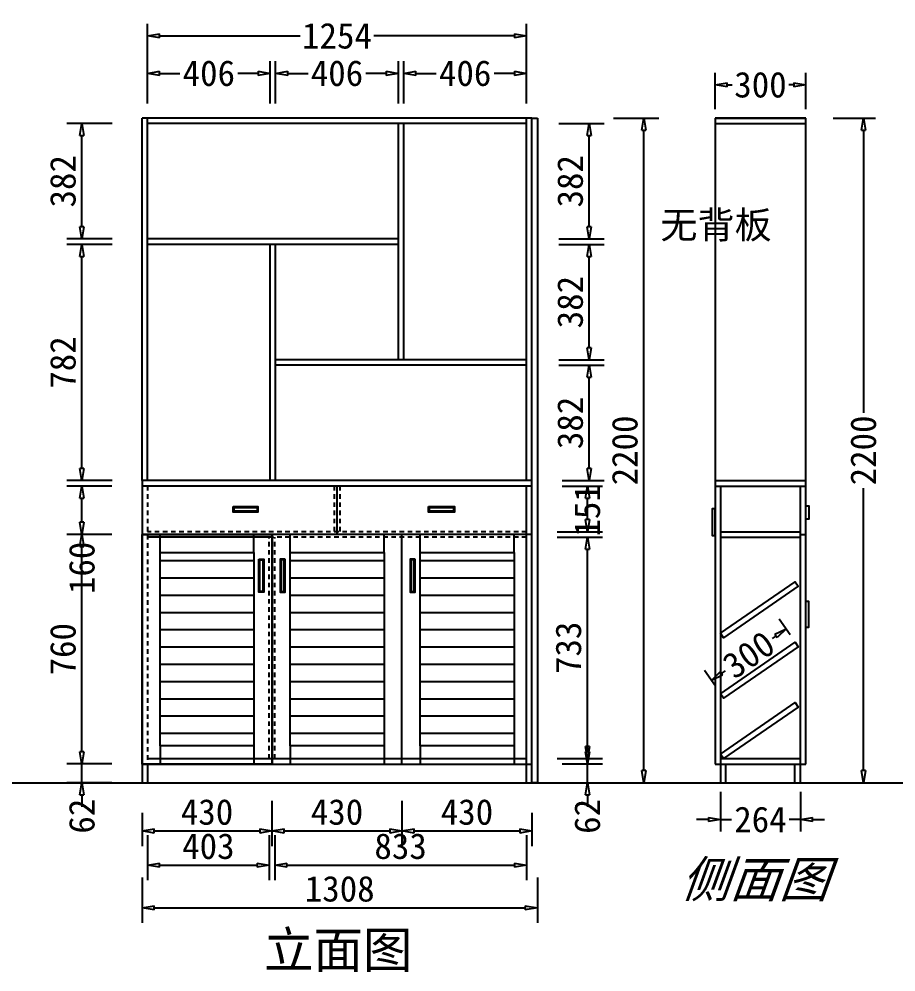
# Model space of a CAD drawing. Header units: millimetres. Extents: x 366509 to 398313, y -1245498 to -1202747.
# Drawn here: x 385664 to 388565, y -1210084 to -1206930 of the extents above; entities that cross this region are included whole.
import ezdxf

# ---------------------------------------------------------------- set-up
doc = ezdxf.new("R2010")
doc.units = ezdxf.units.MM
doc.header["$LTSCALE"] = 20
doc.linetypes.add('JIS_02_0.7', pattern=[1.35, 0.75, -0.6])
doc.layers.get('Defpoints').update_dxf_attribs({"color": 250})
doc.styles.get("Standard").update_dxf_attribs({"font": 'SimSun.ttf', "height": 85})
doc.styles.add('汉字', font='SimSun.ttf', dxfattribs={"oblique": 20, "height": 80})
doc.dimstyles.new('200', dxfattribs={"dimtxt": 90, "dimasz": 40, "dimexe": 50, "dimexo": 100, "dimgap": 20, "dimtad": 1, "dimdec": 0, "dimtxsty": 'Standard', "dimblk": 'CLOSEDBLANK', "dimcen": 100, "dimdle": 50, "dimclrd": 256, "dimclre": 256, "dimclrt": 256, "dimadec": 0, "dimazin": 0, "dimtfac": 1, "dimtdec": 0, "dimtmove": 2, "dimatfit": 3, "dimldrblk": 'CLOSEDBLANK', "dimfxl": 100, "dimfxlon": 1, "dimlwd": 25, "dimlwe": 25, "dimarcsym": 0})
doc.dimstyles.new('周文晶', dxfattribs={"dimtxt": 70, "dimasz": 40, "dimexe": 40, "dimexo": 30, "dimgap": 10, "dimtad": 0, "dimdec": 0, "dimtxsty": 'Standard', "dimblk": 'CLOSEDBLANK', "dimcen": 200, "dimclrd": 256, "dimclre": 256, "dimadec": 0, "dimazin": 0, "dimtfac": 1, "dimtdec": 0, "dimtmove": 0, "dimatfit": 3, "dimldrblk": 'CLOSEDBLANK', "dimfxl": 100, "dimfxlon": 1, "dimarcsym": 0})

# ---------------------------------------------------------------- blocks, each defined once
blk = doc.blocks.new('_ClosedBlank')
at = {"color": 0, "linetype": 'ByBlock', "lineweight": -2}
for p, q in [((-1, 0.167), (0, 0)), ((-1, 0.167), (-1, -0.167)), ((0, 0), (-1, -0.167))]:
    blk.add_line(p, q, dxfattribs=at)
blk = doc.blocks.new('*D327')
at = {"lineweight": 25, "transparency": 16777216}
for p, q in [((386500.8, -1209517.6), (386500.8, -1209667.6)), ((386070.8, -1209557.8), (386070.8, -1209667.6)), ((386110.8, -1209617.6), (386460.8, -1209617.6))]:
    blk.add_line(p, q, dxfattribs=at)
at = {"layer": 'Defpoints', "color": 0, "transparency": 16777216}
for p in [(386500.8, -1209395.8), (386070.8, -1209457.8), (386500.8, -1209617.6)]:
    blk.add_point(p, dxfattribs=at)
at = {"lineweight": 25, "transparency": 16777216, "xscale": 40, "yscale": 40, "zscale": 40, "rotation": 180}
blk.add_blockref('_ClosedBlank', (386070.8, -1209617.6), dxfattribs=at)
at = {"lineweight": 25, "transparency": 16777216, "xscale": 40, "yscale": 40, "zscale": 40}
blk.add_blockref('_ClosedBlank', (386500.8, -1209617.6), dxfattribs=at)
at = {"lineweight": -3, "transparency": 16777216, "insert": (386285.8, -1209555.1), "char_height": 85, "attachment_point": 5}
blk.add_mtext('430', dxfattribs=at)
blk = doc.blocks.new('*D328')
at = {"lineweight": 25, "transparency": 16777216}
for p, q in [((386500.8, -1209517.6), (386500.8, -1209667.6)), ((386930.8, -1209517.6), (386930.8, -1209667.6)), ((386540.8, -1209617.6), (386890.8, -1209617.6))]:
    blk.add_line(p, q, dxfattribs=at)
at = {"layer": 'Defpoints', "color": 0, "transparency": 16777216}
for p in [(386500.8, -1209395.8), (386930.8, -1209395.8), (386930.8, -1209617.6)]:
    blk.add_point(p, dxfattribs=at)
at = {"lineweight": 25, "transparency": 16777216, "xscale": 40, "yscale": 40, "zscale": 40, "rotation": 180}
blk.add_blockref('_ClosedBlank', (386500.8, -1209617.6), dxfattribs=at)
at = {"lineweight": 25, "transparency": 16777216, "xscale": 40, "yscale": 40, "zscale": 40}
blk.add_blockref('_ClosedBlank', (386930.8, -1209617.6), dxfattribs=at)
at = {"lineweight": -3, "transparency": 16777216, "insert": (386715.8, -1209555.1), "char_height": 85, "attachment_point": 5}
blk.add_mtext('430', dxfattribs=at)
blk = doc.blocks.new('*D329')
at = {"lineweight": 25, "transparency": 16777216}
for p, q in [((386930.8, -1209517.6), (386930.8, -1209667.6)), ((387360.8, -1209557.8), (387360.8, -1209667.6)), ((386970.8, -1209617.6), (387320.8, -1209617.6))]:
    blk.add_line(p, q, dxfattribs=at)
at = {"layer": 'Defpoints', "color": 0, "transparency": 16777216}
for p in [(386930.8, -1209395.8), (387360.8, -1209457.8), (387360.8, -1209617.6)]:
    blk.add_point(p, dxfattribs=at)
at = {"lineweight": 25, "transparency": 16777216, "xscale": 40, "yscale": 40, "zscale": 40, "rotation": 180}
blk.add_blockref('_ClosedBlank', (386930.8, -1209617.6), dxfattribs=at)
at = {"lineweight": 25, "transparency": 16777216, "xscale": 40, "yscale": 40, "zscale": 40}
blk.add_blockref('_ClosedBlank', (387360.8, -1209617.6), dxfattribs=at)
at = {"lineweight": -3, "transparency": 16777216, "insert": (387145.8, -1209555.1), "char_height": 85, "attachment_point": 5}
blk.add_mtext('430', dxfattribs=at)
blk = doc.blocks.new('*D330')
at = {"lineweight": 25, "transparency": 16777216}
for p, q in [((386088.8, -1209630.9), (386088.8, -1209780.9)), ((386491.8, -1209630.9), (386491.8, -1209780.9)), ((386128.8, -1209730.9), (386451.8, -1209730.9))]:
    blk.add_line(p, q, dxfattribs=at)
at = {"layer": 'Defpoints', "color": 0, "transparency": 16777216}
for p in [(386491.8, -1209377.8), (386088.8, -1209395.8), (386491.8, -1209730.9)]:
    blk.add_point(p, dxfattribs=at)
at = {"lineweight": 25, "transparency": 16777216, "xscale": 40, "yscale": 40, "zscale": 40, "rotation": 180}
blk.add_blockref('_ClosedBlank', (386088.8, -1209730.9), dxfattribs=at)
at = {"lineweight": 25, "transparency": 16777216, "xscale": 40, "yscale": 40, "zscale": 40}
blk.add_blockref('_ClosedBlank', (386491.8, -1209730.9), dxfattribs=at)
at = {"lineweight": -3, "transparency": 16777216, "insert": (386290.3, -1209668.4), "char_height": 85, "attachment_point": 5}
blk.add_mtext('403', dxfattribs=at)
blk = doc.blocks.new('*D331')
at = {"lineweight": 25, "transparency": 16777216}
for p, q in [((386509.8, -1209630.9), (386509.8, -1209780.9)), ((387342.8, -1209630.9), (387342.8, -1209780.9)), ((386549.8, -1209730.9), (387302.8, -1209730.9))]:
    blk.add_line(p, q, dxfattribs=at)
at = {"layer": 'Defpoints', "color": 0, "transparency": 16777216}
for p in [(386509.8, -1209377.8), (387342.8, -1209395.8), (387342.8, -1209730.9)]:
    blk.add_point(p, dxfattribs=at)
at = {"lineweight": 25, "transparency": 16777216, "xscale": 40, "yscale": 40, "zscale": 40, "rotation": 180}
blk.add_blockref('_ClosedBlank', (386509.8, -1209730.9), dxfattribs=at)
at = {"lineweight": 25, "transparency": 16777216, "xscale": 40, "yscale": 40, "zscale": 40}
blk.add_blockref('_ClosedBlank', (387342.8, -1209730.9), dxfattribs=at)
at = {"lineweight": -3, "transparency": 16777216, "insert": (386926.3, -1209668.4), "char_height": 85, "attachment_point": 5}
blk.add_mtext('833', dxfattribs=at)
blk = doc.blocks.new('*D335')
at = {"lineweight": 25, "transparency": 16777216}
for p, q in [((385871.9, -1209355.8), (385871.9, -1209315.8)), ((385970.8, -1209395.8), (385821.9, -1209395.8)), ((385871.9, -1209457.8), (385871.9, -1209395.8)), ((385970.8, -1209457.8), (385821.9, -1209457.8)), ((385871.9, -1209497.8), (385871.9, -1209537.8))]:
    blk.add_line(p, q, dxfattribs=at)
at = {"layer": 'Defpoints', "color": 0, "transparency": 16777216}
for p in [(385871.9, -1209395.8), (386070.8, -1209395.8), (386070.8, -1209457.8)]:
    blk.add_point(p, dxfattribs=at)
at = {"lineweight": 25, "transparency": 16777216, "xscale": 40, "yscale": 40, "zscale": 40}
for p, rotation in [((385871.9, -1209395.8), 270), ((385871.9, -1209457.8), 90)]:
    blk.add_blockref('_ClosedBlank', p, dxfattribs=dict(at, rotation=rotation))
at = {"lineweight": -3, "transparency": 16777216, "insert": (385871.9, -1209568.5), "char_height": 85, "attachment_point": 5, "rotation": 90}
blk.add_mtext('62', dxfattribs=at)
blk = doc.blocks.new('*D336')
at = {"lineweight": 25, "transparency": 16777216}
for p, q in [((385970.8, -1208635.8), (385821.9, -1208635.8)), ((385871.9, -1209355.8), (385871.9, -1208675.8)), ((385970.8, -1209395.8), (385821.9, -1209395.8))]:
    blk.add_line(p, q, dxfattribs=at)
at = {"layer": 'Defpoints', "color": 0, "transparency": 16777216}
for p in [(385871.9, -1208635.8), (386070.8, -1208635.8), (386070.8, -1209395.8)]:
    blk.add_point(p, dxfattribs=at)
at = {"lineweight": 25, "transparency": 16777216, "xscale": 40, "yscale": 40, "zscale": 40}
for p, rotation in [((385871.9, -1208635.8), 90), ((385871.9, -1209395.8), 270)]:
    blk.add_blockref('_ClosedBlank', p, dxfattribs=dict(at, rotation=rotation))
at = {"lineweight": -3, "transparency": 16777216, "insert": (385809.4, -1209015.8), "char_height": 85, "attachment_point": 5, "rotation": 90}
blk.add_mtext('760', dxfattribs=at)
blk = doc.blocks.new('*D337')
at = {"lineweight": 25, "transparency": 16777216}
for p, q in [((385970.8, -1208475.8), (385821.9, -1208475.8)), ((385871.9, -1208595.8), (385871.9, -1208515.8)), ((385970.8, -1208635.8), (385821.9, -1208635.8))]:
    blk.add_line(p, q, dxfattribs=at)
at = {"layer": 'Defpoints', "color": 0, "transparency": 16777216}
for p in [(385871.9, -1208475.8), (386070.8, -1208475.8), (386070.8, -1208635.8)]:
    blk.add_point(p, dxfattribs=at)
at = {"lineweight": 25, "transparency": 16777216, "xscale": 40, "yscale": 40, "zscale": 40}
for p, rotation in [((385871.9, -1208475.8), 90), ((385871.9, -1208635.8), 270)]:
    blk.add_blockref('_ClosedBlank', p, dxfattribs=dict(at, rotation=rotation))
at = {"lineweight": -3, "transparency": 16777216, "insert": (385871.9, -1208746.5), "char_height": 85, "attachment_point": 5, "rotation": 90}
blk.add_mtext('160', dxfattribs=at)
blk = doc.blocks.new('*D332')
at = {"lineweight": 25, "transparency": 16777216}
for p, q in [((387544.2, -1209355.8), (387544.2, -1209315.8)), ((387460.8, -1209395.8), (387594.2, -1209395.8)), ((387544.2, -1209457.8), (387544.2, -1209395.8)), ((387460.8, -1209457.8), (387594.2, -1209457.8)), ((387544.2, -1209497.8), (387544.2, -1209537.8))]:
    blk.add_line(p, q, dxfattribs=at)
at = {"layer": 'Defpoints', "color": 0, "transparency": 16777216}
for p in [(387360.8, -1209395.8), (387544.2, -1209395.8), (387360.8, -1209457.8)]:
    blk.add_point(p, dxfattribs=at)
at = {"lineweight": 25, "transparency": 16777216, "xscale": 40, "yscale": 40, "zscale": 40}
for p, rotation in [((387544.2, -1209395.8), 270), ((387544.2, -1209457.8), 90)]:
    blk.add_blockref('_ClosedBlank', p, dxfattribs=dict(at, rotation=rotation))
at = {"lineweight": -3, "transparency": 16777216, "insert": (387544.2, -1209569.2), "char_height": 85, "attachment_point": 5, "rotation": 90}
blk.add_mtext('62', dxfattribs=at)
blk = doc.blocks.new('*D338')
at = {"lineweight": 25, "transparency": 16777216}
for p, q in [((387444.2, -1208644.8), (387594.2, -1208644.8)), ((387544.2, -1209337.8), (387544.2, -1208684.8)), ((387444.2, -1209377.8), (387594.2, -1209377.8))]:
    blk.add_line(p, q, dxfattribs=at)
at = {"layer": 'Defpoints', "color": 0, "transparency": 16777216}
for p in [(387342.8, -1208644.8), (387544.2, -1208644.8), (387342.8, -1209377.8)]:
    blk.add_point(p, dxfattribs=at)
at = {"lineweight": 25, "transparency": 16777216, "xscale": 40, "yscale": 40, "zscale": 40}
for p, rotation in [((387544.2, -1208644.8), 90), ((387544.2, -1209377.8), 270)]:
    blk.add_blockref('_ClosedBlank', p, dxfattribs=dict(at, rotation=rotation))
at = {"lineweight": -3, "transparency": 16777216, "insert": (387481.7, -1209011.3), "char_height": 85, "attachment_point": 5, "rotation": 90}
blk.add_mtext('733', dxfattribs=at)
blk = doc.blocks.new('*D339')
at = {"lineweight": 25, "transparency": 16777216}
for p, q in [((387460.8, -1208475.8), (387594.2, -1208475.8)), ((387544.2, -1208586.8), (387544.2, -1208515.8)), ((387444.2, -1208626.8), (387594.2, -1208626.8))]:
    blk.add_line(p, q, dxfattribs=at)
at = {"layer": 'Defpoints', "color": 0, "transparency": 16777216}
for p in [(387360.8, -1208475.8), (387544.2, -1208475.8), (387342.8, -1208626.8)]:
    blk.add_point(p, dxfattribs=at)
at = {"lineweight": 25, "transparency": 16777216, "xscale": 40, "yscale": 40, "zscale": 40}
for p, rotation in [((387544.2, -1208475.8), 90), ((387544.2, -1208626.8), 270)]:
    blk.add_blockref('_ClosedBlank', p, dxfattribs=dict(at, rotation=rotation))
at = {"lineweight": -3, "transparency": 16777216, "insert": (387544.2, -1208556.3), "char_height": 85, "attachment_point": 5, "rotation": 90}
blk.add_mtext('151', dxfattribs=at)
blk = doc.blocks.new('*D340')
at = {"lineweight": 25, "transparency": 16777216}
for p, q in [((387450, -1208075.8), (387600, -1208075.8)), ((387550, -1208417.8), (387550, -1208115.8)), ((387460.8, -1208457.8), (387600, -1208457.8))]:
    blk.add_line(p, q, dxfattribs=at)
at = {"layer": 'Defpoints', "color": 0, "transparency": 16777216}
for p in [(387342.8, -1208075.8), (387550, -1208075.8), (387360.8, -1208457.8)]:
    blk.add_point(p, dxfattribs=at)
at = {"lineweight": 25, "transparency": 16777216, "xscale": 40, "yscale": 40, "zscale": 40}
for p, rotation in [((387550, -1208075.8), 90), ((387550, -1208457.8), 270)]:
    blk.add_blockref('_ClosedBlank', p, dxfattribs=dict(at, rotation=rotation))
at = {"lineweight": -3, "transparency": 16777216, "insert": (387487.5, -1208266.8), "char_height": 85, "attachment_point": 5, "rotation": 90}
blk.add_mtext('382', dxfattribs=at)
blk = doc.blocks.new('*D333')
at = {"lineweight": 25, "transparency": 16777216}
for p, q in [((387450, -1207675.8), (387600, -1207675.8)), ((387550, -1208017.8), (387550, -1207715.8)), ((387450, -1208057.8), (387600, -1208057.8))]:
    blk.add_line(p, q, dxfattribs=at)
at = {"layer": 'Defpoints', "color": 0, "transparency": 16777216}
for p in [(387342.8, -1207675.8), (387550, -1207675.8), (387342.8, -1208057.8)]:
    blk.add_point(p, dxfattribs=at)
at = {"lineweight": 25, "transparency": 16777216, "xscale": 40, "yscale": 40, "zscale": 40}
for p, rotation in [((387550, -1207675.8), 90), ((387550, -1208057.8), 270)]:
    blk.add_blockref('_ClosedBlank', p, dxfattribs=dict(at, rotation=rotation))
at = {"lineweight": -3, "transparency": 16777216, "insert": (387487.5, -1207866.8), "char_height": 85, "attachment_point": 5, "rotation": 90}
blk.add_mtext('382', dxfattribs=at)
blk = doc.blocks.new('*D341')
at = {"lineweight": 25, "transparency": 16777216}
for p, q in [((387450, -1207275.8), (387600, -1207275.8)), ((387550, -1207617.8), (387550, -1207315.8)), ((387450, -1207657.8), (387600, -1207657.8))]:
    blk.add_line(p, q, dxfattribs=at)
at = {"layer": 'Defpoints', "color": 0, "transparency": 16777216}
for p in [(387342.8, -1207275.8), (387550, -1207275.8), (386918.8, -1207657.8)]:
    blk.add_point(p, dxfattribs=at)
at = {"lineweight": 25, "transparency": 16777216, "xscale": 40, "yscale": 40, "zscale": 40}
for p, rotation in [((387550, -1207275.8), 90), ((387550, -1207657.8), 270)]:
    blk.add_blockref('_ClosedBlank', p, dxfattribs=dict(at, rotation=rotation))
at = {"lineweight": -3, "transparency": 16777216, "insert": (387487.5, -1207466.8), "char_height": 85, "attachment_point": 5, "rotation": 90}
blk.add_mtext('382', dxfattribs=at)
blk = doc.blocks.new('*D342')
at = {"lineweight": 25, "transparency": 16777216}
for p, q in [((387630.7, -1207257.8), (387780.7, -1207257.8)), ((387730.7, -1209417.8), (387730.7, -1207297.8)), ((387630.7, -1209457.8), (387780.7, -1209457.8))]:
    blk.add_line(p, q, dxfattribs=at)
at = {"layer": 'Defpoints', "color": 0, "transparency": 16777216}
for p in [(387360.8, -1207257.8), (387730.7, -1207257.8), (387360.8, -1209457.8)]:
    blk.add_point(p, dxfattribs=at)
at = {"lineweight": 25, "transparency": 16777216, "xscale": 40, "yscale": 40, "zscale": 40}
for p, rotation in [((387730.7, -1207257.8), 90), ((387730.7, -1209457.8), 270)]:
    blk.add_blockref('_ClosedBlank', p, dxfattribs=dict(at, rotation=rotation))
at = {"lineweight": -3, "transparency": 16777216, "insert": (387668.2, -1208357.8), "char_height": 85, "attachment_point": 5, "rotation": 90}
blk.add_mtext('2200', dxfattribs=at)
blk = doc.blocks.new('*D334')
at = {"lineweight": 25, "transparency": 16777216}
for p, q in [((386070.8, -1209771.9), (386070.8, -1209921.9)), ((387378.8, -1209771.9), (387378.8, -1209921.9)), ((386110.8, -1209871.9), (387338.8, -1209871.9))]:
    blk.add_line(p, q, dxfattribs=at)
at = {"layer": 'Defpoints', "color": 0, "transparency": 16777216}
for p in [(386070.8, -1209457.8), (387378.8, -1209457.8), (387378.8, -1209871.9)]:
    blk.add_point(p, dxfattribs=at)
at = {"lineweight": 25, "transparency": 16777216, "xscale": 40, "yscale": 40, "zscale": 40, "rotation": 180}
blk.add_blockref('_ClosedBlank', (386070.8, -1209871.9), dxfattribs=at)
at = {"lineweight": 25, "transparency": 16777216, "xscale": 40, "yscale": 40, "zscale": 40}
blk.add_blockref('_ClosedBlank', (387378.8, -1209871.9), dxfattribs=at)
at = {"lineweight": -3, "transparency": 16777216, "insert": (386724.8, -1209809.4), "char_height": 85, "attachment_point": 5}
blk.add_mtext('1308', dxfattribs=at)
blk = doc.blocks.new('*D343')
at = {"lineweight": 25, "transparency": 16777216}
for p, q in [((385971.9, -1207675.8), (385821.9, -1207675.8)), ((385871.9, -1208417.8), (385871.9, -1207715.8)), ((385971.9, -1208457.8), (385821.9, -1208457.8))]:
    blk.add_line(p, q, dxfattribs=at)
at = {"layer": 'Defpoints', "color": 0, "transparency": 16777216}
for p in [(385871.9, -1207675.8), (386088.8, -1207675.8), (386088.8, -1208457.8)]:
    blk.add_point(p, dxfattribs=at)
at = {"lineweight": 25, "transparency": 16777216, "xscale": 40, "yscale": 40, "zscale": 40}
for p, rotation in [((385871.9, -1207675.8), 90), ((385871.9, -1208457.8), 270)]:
    blk.add_blockref('_ClosedBlank', p, dxfattribs=dict(at, rotation=rotation))
at = {"lineweight": -3, "transparency": 16777216, "insert": (385809.4, -1208066.8), "char_height": 85, "attachment_point": 5, "rotation": 90}
blk.add_mtext('782', dxfattribs=at)
blk = doc.blocks.new('*D344')
at = {"lineweight": 25, "transparency": 16777216}
for p, q in [((385971.9, -1207275.8), (385821.9, -1207275.8)), ((385871.9, -1207617.8), (385871.9, -1207315.8)), ((385971.9, -1207657.8), (385821.9, -1207657.8))]:
    blk.add_line(p, q, dxfattribs=at)
at = {"layer": 'Defpoints', "color": 0, "transparency": 16777216}
for p in [(385871.9, -1207275.8), (386088.8, -1207275.8), (386088.8, -1207657.8)]:
    blk.add_point(p, dxfattribs=at)
at = {"lineweight": 25, "transparency": 16777216, "xscale": 40, "yscale": 40, "zscale": 40}
for p, rotation in [((385871.9, -1207275.8), 90), ((385871.9, -1207657.8), 270)]:
    blk.add_blockref('_ClosedBlank', p, dxfattribs=dict(at, rotation=rotation))
at = {"lineweight": -3, "transparency": 16777216, "insert": (385809.4, -1207466.8), "char_height": 85, "attachment_point": 5, "rotation": 90}
blk.add_mtext('382', dxfattribs=at)
blk = doc.blocks.new('*D323')
at = {"lineweight": -2, "transparency": 16777216}
for p, q in [((386088.8, -1207209.5), (386088.8, -1207069.5)), ((386494.8, -1207209.5), (386494.8, -1207069.5)), ((386128.8, -1207109.5), (386196.3, -1207109.5)), ((386454.8, -1207109.5), (386387.3, -1207109.5))]:
    blk.add_line(p, q, dxfattribs=at)
at = {"layer": 'Defpoints', "color": 0, "transparency": 16777216}
for p in [(386494.8, -1207109.5), (386088.8, -1207257.8), (386494.8, -1207675.8)]:
    blk.add_point(p, dxfattribs=at)
at = {"lineweight": -2, "transparency": 16777216, "xscale": 40, "yscale": 40, "zscale": 40, "rotation": 180}
blk.add_blockref('_ClosedBlank', (386088.8, -1207109.5), dxfattribs=at)
at = {"lineweight": -2, "transparency": 16777216, "xscale": 40, "yscale": 40, "zscale": 40}
blk.add_blockref('_ClosedBlank', (386494.8, -1207109.5), dxfattribs=at)
at = {"color": 0, "transparency": 16777216, "insert": (386291.8, -1207109.5), "char_height": 85, "attachment_point": 5}
blk.add_mtext('406', dxfattribs=at)
blk = doc.blocks.new('*D324')
at = {"lineweight": -2, "transparency": 16777216}
for p, q in [((386512.8, -1207209.5), (386512.8, -1207069.5)), ((386918.8, -1207209.5), (386918.8, -1207069.5)), ((386552.8, -1207109.5), (386620.3, -1207109.5)), ((386878.8, -1207109.5), (386811.3, -1207109.5))]:
    blk.add_line(p, q, dxfattribs=at)
at = {"layer": 'Defpoints', "color": 0, "transparency": 16777216}
for p in [(386918.8, -1207109.5), (386918.8, -1207275.8), (386512.8, -1207675.8)]:
    blk.add_point(p, dxfattribs=at)
at = {"lineweight": -2, "transparency": 16777216, "xscale": 40, "yscale": 40, "zscale": 40, "rotation": 180}
blk.add_blockref('_ClosedBlank', (386512.8, -1207109.5), dxfattribs=at)
at = {"lineweight": -2, "transparency": 16777216, "xscale": 40, "yscale": 40, "zscale": 40}
blk.add_blockref('_ClosedBlank', (386918.8, -1207109.5), dxfattribs=at)
at = {"color": 0, "transparency": 16777216, "insert": (386715.8, -1207109.5), "char_height": 85, "attachment_point": 5}
blk.add_mtext('406', dxfattribs=at)
blk = doc.blocks.new('*D325')
at = {"lineweight": -2, "transparency": 16777216}
for p, q in [((386936.8, -1207209.5), (386936.8, -1207069.5)), ((387342.8, -1207209.5), (387342.8, -1207069.5)), ((386976.8, -1207109.5), (387044.3, -1207109.5)), ((387302.8, -1207109.5), (387235.3, -1207109.5))]:
    blk.add_line(p, q, dxfattribs=at)
at = {"layer": 'Defpoints', "color": 0, "transparency": 16777216}
for p in [(387342.8, -1207109.5), (386936.8, -1207275.8), (387342.8, -1207257.8)]:
    blk.add_point(p, dxfattribs=at)
at = {"lineweight": -2, "transparency": 16777216, "xscale": 40, "yscale": 40, "zscale": 40, "rotation": 180}
blk.add_blockref('_ClosedBlank', (386936.8, -1207109.5), dxfattribs=at)
at = {"lineweight": -2, "transparency": 16777216, "xscale": 40, "yscale": 40, "zscale": 40}
blk.add_blockref('_ClosedBlank', (387342.8, -1207109.5), dxfattribs=at)
at = {"color": 0, "transparency": 16777216, "insert": (387139.8, -1207109.5), "char_height": 85, "attachment_point": 5}
blk.add_mtext('406', dxfattribs=at)
blk = doc.blocks.new('*D326')
at = {"lineweight": -2, "transparency": 16777216}
for p, q in [((386088.8, -1207085.6), (386088.8, -1206945.6)), ((387342.8, -1207085.6), (387342.8, -1206945.6)), ((386128.8, -1206985.6), (386593.9, -1206985.6)), ((387302.8, -1206985.6), (386837.7, -1206985.6))]:
    blk.add_line(p, q, dxfattribs=at)
at = {"layer": 'Defpoints', "color": 0, "transparency": 16777216}
for p in [(387342.8, -1206985.6), (386088.8, -1207275.8), (387342.8, -1207275.8)]:
    blk.add_point(p, dxfattribs=at)
at = {"lineweight": -2, "transparency": 16777216, "xscale": 40, "yscale": 40, "zscale": 40, "rotation": 180}
blk.add_blockref('_ClosedBlank', (386088.8, -1206985.6), dxfattribs=at)
at = {"lineweight": -2, "transparency": 16777216, "xscale": 40, "yscale": 40, "zscale": 40}
blk.add_blockref('_ClosedBlank', (387342.8, -1206985.6), dxfattribs=at)
at = {"color": 0, "transparency": 16777216, "insert": (386715.8, -1206985.6), "char_height": 85, "attachment_point": 5}
blk.add_mtext('1254', dxfattribs=at)
blk = doc.blocks.new('*D379')
at = {"lineweight": -2, "transparency": 16777216}
for p, q in [((387984.8, -1209487.8), (387984.8, -1209619.8)), ((388248.8, -1209487.8), (388248.8, -1209619.8)), ((387944.8, -1209579.8), (387904.8, -1209579.8)), ((387984.8, -1209579.8), (388021.3, -1209579.8)), ((388248.8, -1209579.8), (388212.2, -1209579.8)), ((388288.8, -1209579.8), (388328.8, -1209579.8))]:
    blk.add_line(p, q, dxfattribs=at)
at = {"layer": 'Defpoints', "color": 0, "transparency": 16777216}
for p in [(387984.8, -1209457.8), (388248.8, -1209457.8), (388248.8, -1209579.8)]:
    blk.add_point(p, dxfattribs=at)
at = {"lineweight": -2, "transparency": 16777216, "xscale": 40, "yscale": 40, "zscale": 40}
blk.add_blockref('_ClosedBlank', (387984.8, -1209579.8), dxfattribs=at)
at = {"lineweight": -2, "transparency": 16777216, "xscale": 40, "yscale": 40, "zscale": 40, "rotation": 180}
blk.add_blockref('_ClosedBlank', (388248.8, -1209579.8), dxfattribs=at)
at = {"color": 0, "transparency": 16777216, "insert": (388116.8, -1209579.8), "char_height": 85, "attachment_point": 5}
blk.add_mtext('264', dxfattribs=at)
blk = doc.blocks.new('*D378')
at = {"lineweight": -2, "transparency": 16777216}
for p, q in [((388357.4, -1207257.9), (388497.4, -1207257.9)), ((388457.4, -1207297.9), (388457.4, -1208233.1)), ((388457.4, -1209417.8), (388457.4, -1208482.6)), ((388357.4, -1209457.8), (388497.4, -1209457.8))]:
    blk.add_line(p, q, dxfattribs=at)
at = {"layer": 'Defpoints', "color": 0, "transparency": 16777216}
for p in [(388257.8, -1207257.9), (388457.4, -1207257.9), (388266.8, -1209457.8)]:
    blk.add_point(p, dxfattribs=at)
at = {"lineweight": -2, "transparency": 16777216, "xscale": 40, "yscale": 40, "zscale": 40}
for p, rotation in [((388457.4, -1207257.9), 90), ((388457.4, -1209457.8), 270)]:
    blk.add_blockref('_ClosedBlank', p, dxfattribs=dict(at, rotation=rotation))
at = {"color": 0, "transparency": 16777216, "insert": (388457.4, -1208357.8), "char_height": 85, "attachment_point": 5, "rotation": 90}
blk.add_mtext('2200', dxfattribs=at)
blk = doc.blocks.new('*D376')
at = {"lineweight": -2, "transparency": 16777216}
for p, q in [((387966.8, -1207227.9), (387966.8, -1207107.6)), ((388266.8, -1207227.9), (388266.8, -1207107.6)), ((388006.8, -1207147.6), (388022.7, -1207147.6)), ((388226.8, -1207147.6), (388210.8, -1207147.6))]:
    blk.add_line(p, q, dxfattribs=at)
at = {"layer": 'Defpoints', "color": 0, "transparency": 16777216}
for p in [(388266.8, -1207147.6), (387966.8, -1207257.9), (388266.8, -1207257.9)]:
    blk.add_point(p, dxfattribs=at)
at = {"lineweight": -2, "transparency": 16777216, "xscale": 40, "yscale": 40, "zscale": 40, "rotation": 180}
blk.add_blockref('_ClosedBlank', (387966.8, -1207147.6), dxfattribs=at)
at = {"lineweight": -2, "transparency": 16777216, "xscale": 40, "yscale": 40, "zscale": 40}
blk.add_blockref('_ClosedBlank', (388266.8, -1207147.6), dxfattribs=at)
at = {"color": 0, "transparency": 16777216, "insert": (388116.8, -1207147.6), "char_height": 85, "attachment_point": 5}
blk.add_mtext('300', dxfattribs=at)
blk = doc.blocks.new('*D377')
at = {"lineweight": -2, "transparency": 16777216}
for p, q in [((388214.6, -1208967.9), (388178.7, -1208915.9)), ((388168.5, -1208971.5), (388155.4, -1208980.6)), ((387967.7, -1209138.3), (387931.8, -1209086.3)), ((387987.4, -1209096.5), (388000.6, -1209087.4))]:
    blk.add_line(p, q, dxfattribs=at)
at = {"layer": 'Defpoints', "color": 0, "transparency": 16777216}
for p in [(388201.4, -1208948.8), (388231.7, -1208992.6), (387984.8, -1209163)]:
    blk.add_point(p, dxfattribs=at)
at = {"lineweight": -2, "transparency": 16777216, "xscale": 40, "yscale": 40, "zscale": 40}
for p, rotation in [((388201.4, -1208948.8), 34.61715798447761), ((387954.5, -1209119.2), 214.6171579844776)]:
    blk.add_blockref('_ClosedBlank', p, dxfattribs=dict(at, rotation=rotation))
at = {"color": 0, "transparency": 16777216, "insert": (388078, -1209034), "char_height": 85, "attachment_point": 5, "rotation": 34.6172}
blk.add_mtext('300', dxfattribs=at)

msp = doc.modelspace()

# ---------------------------------------------------------------- hatches: boundary and pattern name
at = {"lineweight": -3}
h = msp.add_hatch(dxfattribs=at)
h.set_pattern_fill('LINE', color=250, scale=18, style=0)
h.set_pattern_definition([(0, (264486.25, -1195749.433), (0, 57.15), [])])
h.paths.add_polyline_path([(387301.82, -1208695.841), (386990.82, -1208695.841), (386990.82, -1209335.841), (387301.82, -1209335.841)])
h.paths.add_polyline_path([(386871.82, -1208695.841), (386560.82, -1208695.841), (386560.82, -1209335.841), (386871.82, -1209335.841)])
h.paths.add_polyline_path([(386130.82, -1209335.841), (386440.82, -1209335.841), (386440.82, -1208695.841), (386130.82, -1208695.841)])

# ---------------------------------------------------------------- linework, layer by layer
for p, q in [((386930.82, -1207257.841), (386070.82, -1207257.841)), ((386070.82, -1208457.841), (386070.82, -1207257.841)), ((386088.82, -1208457.841), (386088.82, -1207257.841)), ((387342.82, -1207275.841), (386088.82, -1207275.841)), ((386918.82, -1208057.841), (386918.82, -1207275.841)), ((387360.82, -1207257.841), (386930.82, -1207257.841)), ((386936.82, -1208057.841), (386936.82, -1207275.841)), ((387342.82, -1208457.841), (387342.82, -1207257.841)), ((387360.82, -1209457.841), (387360.82, -1207257.841)), ((386918.82, -1207657.841), (386088.82, -1207657.841)), ((386918.82, -1207675.841), (386088.82, -1207675.841)), ((386494.82, -1208457.841), (386494.82, -1207675.841)), ((386512.82, -1208457.841), (386512.82, -1207675.841)), ((387342.82, -1208057.841), (386512.82, -1208057.841)), ((387342.82, -1208075.841), (386512.82, -1208075.841)), ((387360.82, -1208457.841), (386070.82, -1208457.841)), ((386070.82, -1208457.841), (386070.82, -1209457.841)), ((387360.82, -1209457.841), (387360.82, -1208457.841)), ((387360.82, -1208475.841), (386070.82, -1208475.841)), ((387360.82, -1208635.841), (386070.82, -1208635.841)), ((386130.82, -1208695.841), (386130.82, -1208635.841)), ((386440.82, -1208695.841), (386440.82, -1208635.841)), ((386500.82, -1209395.841), (386500.82, -1208635.841)), ((386560.82, -1208695.841), (386560.82, -1208635.841)), ((386871.82, -1208695.841), (386871.82, -1208635.841)), ((386930.82, -1209395.841), (386930.82, -1208635.841)), ((386990.82, -1208695.841), (386990.82, -1208635.841)), ((387301.82, -1208695.841), (387301.82, -1208635.841)), ((386130.82, -1209335.841), (386130.82, -1209395.841)), ((386440.82, -1209335.841), (386440.82, -1209395.841)), ((386560.82, -1209335.841), (386560.82, -1209395.841)), ((386871.82, -1209335.841), (386871.82, -1209395.841)), ((386990.82, -1209335.841), (386990.82, -1209395.841)), ((387301.82, -1209335.841), (387301.82, -1209395.841)), ((386070.82, -1209395.841), (387360.82, -1209395.841)), ((386088.82, -1209395.841), (386088.82, -1209457.841)), ((387342.82, -1209457.841), (387342.82, -1209395.841)), ((386070.82, -1209457.841), (387360.82, -1209457.841))]:
    msp.add_line(p, q, dxfattribs=at)
for p, q in [((387360.82, -1207257.841), (387378.82, -1207257.841)), ((387378.82, -1207257.841), (387378.82, -1209457.841)), ((388248.764, -1207257.857), (387966.764, -1207257.857)), ((387966.764, -1207257.857), (387966.764, -1207257.857)), ((387984.764, -1207257.857), (387984.764, -1207257.857)), ((388266.764, -1207257.857), (388248.764, -1207257.857)), ((388248.764, -1207257.857), (388248.764, -1207257.857)), ((388266.764, -1207257.857), (388266.764, -1207257.857)), ((386715.82, -1208475.841), (386715.82, -1208635.841)), ((387984.764, -1209395.841), (387984.764, -1209457.841)), ((388002.764, -1209457.841), (388002.764, -1209395.841)), ((366509.141, -1209457.841), (398312.891, -1209457.841)), ((387378.82, -1209457.841), (387360.82, -1209457.841)), ((387984.764, -1209457.841), (388002.764, -1209457.841))]:
    msp.add_line(p, q)
at = {"color": 0}
for p, q in [((387966.764, -1207257.857), (388266.764, -1207257.857)), ((387966.764, -1207257.857), (387966.764, -1209395.841)), ((387966.764, -1207275.857), (388266.764, -1207275.857)), ((388248.764, -1207257.857), (388266.764, -1207257.857)), ((388266.764, -1209395.841), (388266.764, -1207257.857)), ((387966.764, -1208457.841), (388266.764, -1208457.841)), ((387966.764, -1208475.841), (388266.764, -1208475.841)), ((387984.764, -1208475.841), (387984.764, -1209395.841)), ((388248.764, -1209457.841), (388248.764, -1208475.841)), ((387984.764, -1208626.841), (388248.764, -1208626.841)), ((387984.764, -1208644.841), (388248.764, -1208644.841)), ((388248.764, -1208635.841), (388266.764, -1208635.841)), ((387984.764, -1209377.841), (388248.764, -1209377.841)), ((387966.764, -1209395.841), (388266.764, -1209395.841)), ((388230.764, -1209457.841), (388230.764, -1209395.841)), ((387984.764, -1209457.841), (388248.764, -1209457.841))]:
    msp.add_line(p, q, dxfattribs=at)
at = {"color": 250, "linetype": 'JIS_02_0.7', "lineweight": -3}
for p, q in [((386088.82, -1208475.841), (386088.82, -1209395.841)), ((386706.82, -1208475.841), (386706.82, -1208626.841)), ((386724.82, -1208475.841), (386724.82, -1208626.841)), ((387342.82, -1208626.841), (386088.82, -1208626.841)), ((387342.82, -1208644.841), (386088.82, -1208644.841)), ((386491.82, -1208644.841), (386088.82, -1208644.841)), ((386491.82, -1209377.841), (386491.82, -1208644.841)), ((386509.82, -1209377.841), (386509.82, -1208644.841))]:
    msp.add_line(p, q, dxfattribs=at)
at = {"color": 250, "lineweight": -3}
for p, q in [((387342.82, -1209395.841), (387342.82, -1208475.841)), ((386088.82, -1209377.841), (387342.82, -1209377.841))]:
    msp.add_line(p, q, dxfattribs=at)
for points in [[(386372.521, -1208543.324), (386454.326, -1208543.324), (386454.326, -1208561.902), (386372.521, -1208561.902)], [(386375.521, -1208546.324), (386451.326, -1208546.324), (386451.326, -1208558.902), (386375.521, -1208558.902)], [(387018.615, -1208543.324), (387104.42, -1208543.324), (387104.42, -1208561.902), (387018.615, -1208561.902)], [(387021.615, -1208546.324), (387101.42, -1208546.324), (387101.42, -1208558.902), (387021.615, -1208558.902)], [(387966.764, -1208551.454), (387957.435, -1208551.454), (387957.435, -1208639.032), (387966.764, -1208639.032)], [(388266.764, -1208541.54), (388277.305, -1208541.54), (388277.305, -1208585.564), (388266.764, -1208585.564)], [(386457.506, -1208717.464), (386473.545, -1208717.464), (386473.545, -1208827.449), (386457.506, -1208827.449)], [(386460.506, -1208720.464), (386470.545, -1208720.464), (386470.545, -1208824.449), (386460.506, -1208824.449)], [(386544.135, -1208717.464), (386528.096, -1208717.464), (386528.096, -1208827.449), (386544.135, -1208827.449)], [(386541.135, -1208720.464), (386531.096, -1208720.464), (386531.096, -1208824.449), (386541.135, -1208824.449)], [(386974.135, -1208717.464), (386958.096, -1208717.464), (386958.096, -1208827.449), (386974.135, -1208827.449)], [(386971.135, -1208720.464), (386961.096, -1208720.464), (386961.096, -1208824.449), (386971.135, -1208824.449)], [(388266.764, -1208856.65), (388276.094, -1208856.65), (388276.094, -1208944.228), (388266.764, -1208944.228)]]:
    msp.add_lwpolyline(points, close=True)
at = {"lineweight": -3}
for points in [[(386500.82, -1209395.841), (386070.82, -1209395.841), (386070.82, -1208635.841), (386500.82, -1208635.841)], [(386440.82, -1209335.841), (386130.82, -1209335.841), (386130.82, -1208695.841), (386440.82, -1208695.841)], [(386871.82, -1209335.841), (386560.82, -1209335.841), (386560.82, -1208695.841), (386871.82, -1208695.841)], [(387301.82, -1209335.841), (386990.82, -1209335.841), (386990.82, -1208695.841), (387301.82, -1208695.841)]]:
    msp.add_lwpolyline(points, close=True, dxfattribs=at)
for points in [[(387984.764, -1208963.027), (388231.654, -1208792.6), (388241.879, -1208807.414), (387994.99, -1208977.841), (387984.764, -1208963.027)], [(387984.764, -1209163.027), (388231.654, -1208992.6), (388241.879, -1209007.414), (387994.99, -1209177.841), (387984.764, -1209163.027)], [(387984.764, -1209363.027), (388231.654, -1209192.6), (388241.879, -1209207.414), (387994.99, -1209377.841), (387984.764, -1209363.027)]]:
    msp.add_lwpolyline(points)

# ---------------------------------------------------------------- texts
at = {"lineweight": -3, "attachment_point": 1}
for s, insert, char_height, width in [('无背板', (387785.727, -1207566.285), 90, 545.64139), ('立面图', (386474.367, -1209951.085), 120, 1105.27366)]:
    msp.add_mtext(s, dxfattribs=dict(at, insert=insert, char_height=char_height, width=width))
at = {"color": 0, "insert": (387850.694, -1209717.28), "char_height": 120, "width": 1293.93172, "attachment_point": 1, "style": '汉字'}
msp.add_mtext('侧面图', dxfattribs=at)

# ---------------------------------------------------------------- dimensions: what is measured, and where the dimension line sits
for base, p1, p2, picture, middle in [((387342.82, -1206985.574), (386088.82, -1207275.841), (387342.82, -1207275.841), '*D326', (386715.82, -1206985.574)), ((386494.82, -1207109.48), (386088.82, -1207257.841), (386494.82, -1207675.841), '*D323', (386291.82, -1207109.48)), ((386918.82, -1207109.48), (386512.82, -1207675.841), (386918.82, -1207275.841), '*D324', (386715.82, -1207109.48)), ((387342.82, -1207109.48), (386936.82, -1207275.841), (387342.82, -1207257.841), '*D325', (387139.82, -1207109.48)), ((388266.764, -1207147.564), (387966.764, -1207257.857), (388266.764, -1207257.857), '*D376', (388116.764, -1207147.564))]:
    dim = msp.add_linear_dim(base=base, p1=p1, p2=p2, dimstyle='周文晶')
    dim.commit()
    dim.dimension.update_dxf_attribs({"geometry": picture, "text_midpoint": middle})
at = {"lineweight": -3}
for base, p1, p2, angle, picture, middle in [((385871.927, -1207275.841), (386088.82, -1207657.841), (386088.82, -1207275.841), 90, '*D344', (385809.427, -1207466.841)), ((387549.995, -1207275.841), (386918.82, -1207657.841), (387342.82, -1207275.841), 270, '*D341', (387487.495, -1207466.841)), ((387730.702, -1207257.841), (387360.82, -1209457.841), (387360.82, -1207257.841), 90, '*D342', (387668.202, -1208357.841)), ((385871.927, -1207675.841), (386088.82, -1208457.841), (386088.82, -1207675.841), 90, '*D343', (385809.427, -1208066.841)), ((387549.995, -1207675.841), (387342.82, -1208057.841), (387342.82, -1207675.841), 270, '*D333', (387487.495, -1207866.841)), ((387549.995, -1208075.841), (387360.82, -1208457.841), (387342.82, -1208075.841), 270, '*D340', (387487.495, -1208266.841)), ((385871.927, -1208635.841), (386070.82, -1209395.841), (386070.82, -1208635.841), 270, '*D336', (385809.427, -1209015.841)), ((387544.191, -1208644.841), (387342.82, -1209377.841), (387342.82, -1208644.841), 270, '*D338', (387481.691, -1209011.341))]:
    dim = msp.add_linear_dim(base=base, p1=p1, p2=p2, angle=angle, dimstyle='200', dxfattribs=at)
    dim.commit()
    dim.dimension.update_dxf_attribs({"geometry": picture, "text_midpoint": middle})
at = {"color": 0}
dim = msp.add_linear_dim(base=(388457.375, -1207257.857), p1=(388266.764, -1209457.841), p2=(388257.764, -1207257.857), angle=90, dimstyle='周文晶', dxfattribs=at)
dim.commit()
dim.dimension.update_dxf_attribs({"geometry": '*D378', "text_midpoint": (388457.375, -1208357.849)})
at = {"lineweight": -3}
for base, p1, p2, picture, middle in [((387544.191, -1208475.841), (387342.82, -1208626.841), (387360.82, -1208475.841), '*D339', (387544.191, -1208556.341)), ((385871.927, -1208475.841), (386070.82, -1208635.841), (386070.82, -1208475.841), '*D337', (385871.927, -1208746.519)), ((385871.927, -1209395.841), (386070.82, -1209457.841), (386070.82, -1209395.841), '*D335', (385871.927, -1209568.457)), ((387544.191, -1209395.841), (387360.82, -1209457.841), (387360.82, -1209395.841), '*D332', (387544.191, -1209569.211))]:
    dim = msp.add_linear_dim(base=base, p1=p1, p2=p2, angle=270, dimstyle='200', dxfattribs=at)
    dim.commit()
    dim.dimension.update_dxf_attribs({"geometry": picture, "text_midpoint": middle, "dimtype": 128})
dim = msp.add_aligned_dim(p1=(387984.764, -1209163.027), p2=(388231.654, -1208992.6), distance=53.223, dimstyle='周文晶')
dim.commit()
dim.dimension.update_dxf_attribs({"geometry": '*D377', "text_midpoint": (388077.974, -1209034.013)})
for base, p1, p2, picture, middle in [((386491.82, -1209730.932), (386088.82, -1209395.841), (386491.82, -1209377.841), '*D330', (386290.32, -1209668.432)), ((387342.82, -1209730.932), (386509.82, -1209377.841), (387342.82, -1209395.841), '*D331', (386926.32, -1209668.432)), ((386500.82, -1209617.585), (386070.82, -1209457.841), (386500.82, -1209395.841), '*D327', (386285.82, -1209555.085)), ((386930.82, -1209617.585), (386500.82, -1209395.841), (386930.82, -1209395.841), '*D328', (386715.82, -1209555.085)), ((387360.82, -1209617.585), (386930.82, -1209395.841), (387360.82, -1209457.841), '*D329', (387145.82, -1209555.085)), ((387378.82, -1209871.871), (386070.82, -1209457.841), (387378.82, -1209457.841), '*D334', (386724.82, -1209809.371))]:
    dim = msp.add_linear_dim(base=base, p1=p1, p2=p2, dimstyle='200', dxfattribs=at)
    dim.commit()
    dim.dimension.update_dxf_attribs({"geometry": picture, "text_midpoint": middle})
at = {"color": 0}
dim = msp.add_linear_dim(base=(388248.764, -1209579.843), p1=(387984.764, -1209457.841), p2=(388248.764, -1209457.841), dimstyle='周文晶', dxfattribs=at)
dim.commit()
dim.dimension.update_dxf_attribs({"geometry": '*D379', "text_midpoint": (388116.764, -1209579.843)})

doc.saveas('drawing.dxf')
